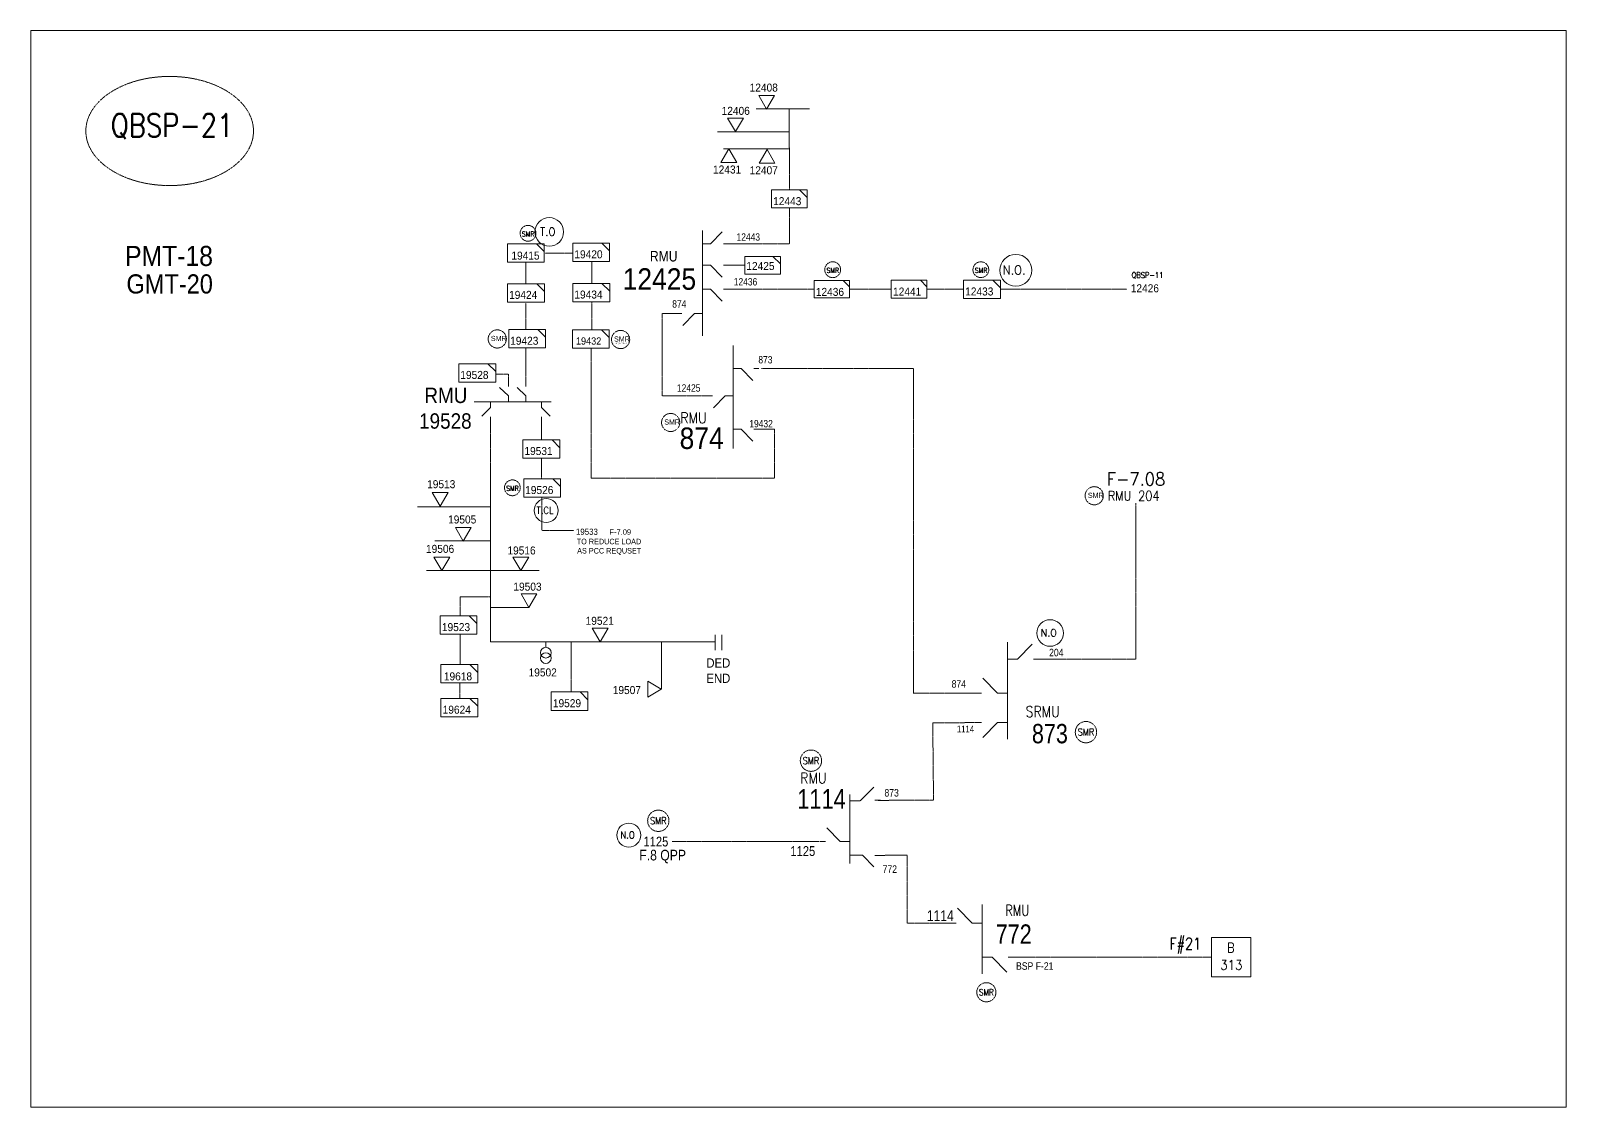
# Model space of a CAD drawing. Header units: metres. Extents: x 65984 to 144644, y -19036 to 23726.
# Drawn here: x 86739 to 88131, y -9338 to -8361 of the extents above; entities that cross this region are included whole.
import ezdxf
from ezdxf.enums import TextEntityAlignment as Align

# ---------------------------------------------------------------- set-up
doc = ezdxf.new("R2010")
doc.units = ezdxf.units.M
doc.header["$MEASUREMENT"] = 0
doc.linetypes.add('DGN Style 3', pattern=[0.013877, 0, -0.013877])
doc.layers.get('0').update_dxf_attribs({"color": 95, "lineweight": 40})
for name, color, linetype, lineweight in [('ABS NUMBER', 112, 'Continuous', 30), ('d_eos', 111, 'Continuous', 40), ('d_eos no', 121, 'Continuous', 40), ('d_oh branch', 94, 'Continuous', 40), ('d_switch', 95, 'Continuous', 40), ('d_tf', 1, 'Continuous', 40), ('d_tf no', 6, 'Continuous', 40), ('d_tf_200', 1, 'Continuous', 40), ('d_ug cable', 95, 'Continuous', 40), ('d_unit sub', 7, 'Continuous', 40), ('fedr no', 95, 'Continuous', 40), ('GRID STATION  04', 7, 'Continuous', 40), ('Level 37', 7, 'Continuous', 0), ('O H MAIN FEEDER', 4, 'Continuous', 100), ('SW N O', 114, 'Continuous', 30)]:
    doc.layers.add(name, color=color, linetype=linetype, lineweight=lineweight)
doc.styles.add('NASKHF', font='naskhf.shx', dxfattribs={"height": 8})
doc.styles.add('Style-Arial', font='arial.ttf')
doc.styles.add('Style-ENGINEERING', font='ENGINEERING.shx')
doc.styles.add('Style-msdefault', font='msdefault.shx')
doc.styles.add('Style-simplex', font='simplex.shx')
doc.styles.add('Style-STANDARD', font='STANDARD.shx')

# ---------------------------------------------------------------- blocks, each defined once
blk = doc.blocks.new('*U1295')
at = {"layer": 'd_eos', "color": 2, "linetype": 'Continuous', "lineweight": 13, "ltscale": 0.849632}
for p, q in [((0, 16.15), (0, -16.17)), ((4.65, 8.41), (11.45, 15.41)), ((0, 8.41), (4.65, 8.41)), ((12.09, 8.41), (14.92, 8.41)), ((-12.09, -7.45), (-14.92, -7.45)), ((-4.65, -7.45), (-11.44, -14.45)), ((0, -7.45), (-4.65, -7.45))]:
    blk.add_line(p, q, dxfattribs=at)
blk = doc.blocks.new('TFU_94')
at = {"layer": 'd_tf_200', "color": 1, "linetype": 'Continuous', "lineweight": 13}
blk.add_line((0, 10), (0, 0), dxfattribs=at)
for centre in [(0, 30), (0, 20)]:
    blk.add_circle(centre, 10, dxfattribs=at)
blk = doc.blocks.new('*U1014')
at = {"layer": 'd_unit sub', "color": 2, "linetype": 'Continuous', "lineweight": 13}
for p, q in [((-9.2, 4.61), (9.19, 4.61)), ((-9.2, -4.58), (-9.2, 4.61)), ((9.19, 0.73), (5.31, 4.61)), ((5.97, 4.61), (9.19, 4.61)), ((9.19, 4.61), (9.19, 1.4)), ((9.19, 4.61), (9.19, -4.58)), ((9.19, -4.58), (-9.2, -4.58))]:
    blk.add_line(p, q, dxfattribs=at)
blk = doc.blocks.new('*U1301')
at = {"layer": 'd_unit sub', "color": 1, "linetype": 'Continuous', "lineweight": 13}
for p, q in [((-9.2, 4.61), (9.19, 4.61)), ((-9.2, -4.58), (-9.2, 4.61)), ((9.19, 0.73), (5.31, 4.61)), ((5.97, 4.61), (9.19, 4.61)), ((9.19, 4.61), (9.19, 1.4)), ((9.19, 4.61), (9.19, -4.58)), ((9.19, -4.58), (-9.2, -4.58))]:
    blk.add_line(p, q, dxfattribs=at)
blk = doc.blocks.new('*U1302')
at = {"layer": 'd_unit sub', "color": 2, "linetype": 'Continuous', "lineweight": 13}
for p, q in [((-9.2, 4.61), (9.19, 4.61)), ((-9.2, -4.58), (-9.2, 4.61)), ((9.19, 0.73), (5.31, 4.61)), ((5.97, 4.61), (9.19, 4.61)), ((9.19, 4.61), (9.19, 1.4)), ((9.19, 4.61), (9.19, -4.58)), ((9.19, -4.58), (-9.2, -4.58))]:
    blk.add_line(p, q, dxfattribs=at)
blk = doc.blocks.new('TRA1_1260')
at = {"layer": 'd_tf', "color": 1, "linetype": 'Continuous', "lineweight": 13, "ltscale": 0.000725209, "flags": 128}
blk.add_lwpolyline([(10.1, -17), (0.1, 0), (-9.9, -17)], close=True, dxfattribs=at)
blk = doc.blocks.new('TRA1_1259')
at = {"layer": 'd_tf', "color": 1, "linetype": 'Continuous', "lineweight": 13, "ltscale": 0.000725209, "xscale": 1.000046566207833, "yscale": 1.000046566207833, "zscale": 1.000046566207833, "rotation": 180}
blk.add_blockref('TRA1_1260', (0, 0), dxfattribs=at)
blk = doc.blocks.new('*U3155')
at = {"layer": 'd_unit sub', "color": 1, "linetype": 'Continuous', "lineweight": 13}
for p, q in [((-9.2, 4.59), (9.19, 4.59)), ((-9.2, -4.6), (-9.2, 4.59)), ((9.19, 0.71), (5.31, 4.59)), ((5.97, 4.59), (9.19, 4.59)), ((9.19, 4.59), (9.19, 1.38)), ((9.19, 4.59), (9.19, -4.6)), ((9.19, -4.6), (-9.2, -4.6))]:
    blk.add_line(p, q, dxfattribs=at)
at = {"layer": 'd_unit sub', "color": 1, "linetype": 'Continuous', "lineweight": 13, "flags": 128}
blk.add_lwpolyline([(9.19, 0.71), (9.19, 4.59), (5.31, 4.59)], close=True, dxfattribs=at)
blk = doc.blocks.new('*U2445')
at = {"layer": 'd_unit sub', "color": 2, "linetype": 'Continuous', "lineweight": 13}
for p, q in [((-9.2, 4.59), (9.19, 4.59)), ((-9.2, -4.6), (-9.2, 4.59)), ((9.19, 0.71), (5.31, 4.59)), ((5.97, 4.59), (9.19, 4.59)), ((9.19, 4.59), (9.19, 1.38)), ((9.19, 4.59), (9.19, -4.6)), ((9.19, -4.6), (-9.2, -4.6))]:
    blk.add_line(p, q, dxfattribs=at)
at = {"layer": 'd_unit sub', "color": 2, "linetype": 'Continuous', "lineweight": 13, "flags": 128}
blk.add_lwpolyline([(9.19, 0.71), (9.19, 4.59), (5.31, 4.59)], close=True, dxfattribs=at)
blk = doc.blocks.new('TF_8')
at = {"color": 0, "linetype": 'ByBlock', "lineweight": -2}
blk.add_line((6.3, 4.95), (9.9, 1.35), dxfattribs=at)
blk.add_3dface([(-10.1, 4.95), (9.9, 4.95), (9.9, -5.05), (-10.1, -5.05)], dxfattribs=at)
blk = doc.blocks.new('*U3156')
at = {"layer": 'd_unit sub', "color": 2, "linetype": 'Continuous', "lineweight": 13, "flags": 128}
blk.add_lwpolyline([(5.07, 3.99), (7.93, 3.99), (7.93, 1.13)], close=True, dxfattribs=at)
at = {"layer": 'd_unit sub', "color": 2, "linetype": 'Continuous', "lineweight": 13, "xscale": 0.7946313405145357, "yscale": 0.7946313405145357, "zscale": 0.3856876009812424, "rotation": 359.9999999999999}
blk.add_blockref('TF_8', (0.07, 0.05), dxfattribs=at)
blk = doc.blocks.new('*U3157')
at = {"layer": 'd_unit sub', "color": 1, "linetype": 'Continuous', "lineweight": 13, "flags": 128}
blk.add_lwpolyline([(5.07, 3.99), (7.93, 3.99), (7.93, 1.13)], close=True, dxfattribs=at)
at = {"layer": 'd_unit sub', "color": 1, "linetype": 'Continuous', "lineweight": 13, "xscale": 0.7946313405145358, "yscale": 0.7946313405145358, "zscale": 0.3800732298707372, "rotation": 359.9999999999999}
blk.add_blockref('TF_8', (0.07, 0.05), dxfattribs=at)
blk = doc.blocks.new('*U3528')
at = {"layer": 'SW N O', "color": 3, "lineweight": 13}
blk.add_circle((0, 0), 16.8, dxfattribs=at)
at = {"layer": 'SW N O', "color": 3, "lineweight": 13, "style": 'Style-STANDARD'}
blk.add_text('N.O.', height=9.6, rotation=180, dxfattribs=at).set_placement((1.7, -0.2), align=Align.MIDDLE_CENTER)
blk = doc.blocks.new('*U3865')
at = {"layer": 'SW N O', "color": 3, "lineweight": 13}
blk.add_circle((0, 0), 16.8, dxfattribs=at)
at = {"layer": 'SW N O', "color": 3, "lineweight": 13, "style": 'Style-STANDARD'}
blk.add_text('N.O', height=9.6, rotation=180, dxfattribs=at).set_placement((1.7, -0.2), align=Align.MIDDLE_CENTER)
blk = doc.blocks.new('*U4127')
at = {"layer": 'SW N O', "color": 1, "lineweight": 13}
blk.add_circle((0, 0), 16.8, dxfattribs=at)
at = {"layer": 'SW N O', "color": 1, "lineweight": 13, "style": 'Style-STANDARD'}
blk.add_text('T.CL', height=9.6, rotation=180, dxfattribs=at).set_placement((1.7, -0.2), align=Align.MIDDLE_CENTER)
blk = doc.blocks.new('*U4237')
at = {"layer": 'SW N O', "color": 3, "lineweight": 13}
blk.add_circle((0, 0), 16.8, dxfattribs=at)
at = {"layer": 'SW N O', "color": 3, "lineweight": 13, "style": 'Style-STANDARD'}
blk.add_text('T.O', height=9.6, rotation=180, dxfattribs=at).set_placement((1.7, -0.2), align=Align.MIDDLE_CENTER)

msp = doc.modelspace()

# ---------------------------------------------------------------- linework, layer by layer
at = {"color": 7, "linetype": 'DGN Style 3', "lineweight": 13}
msp.add_line((87371.4, -8573.9), (87386.5, -8573.9), dxfattribs=at)
at = {"color": 1, "linetype": 'DGN Style 3', "lineweight": 13}
for p, q in [((87595.7, -8988.8), (87556.8, -8989.2)), ((87556.8, -8989.2), (87557.5, -9059.1)), ((87557.5, -9059.1), (87507.4, -9059.4)), ((87533.7, -9109), (87506.5, -9109.3)), ((87809.4, -9201.6), (87630.7, -9201.6))]:
    msp.add_line(p, q, dxfattribs=at)
at = {"color": 1, "linetype": 'DGN Style 3', "lineweight": 13, "flags": 128}
for points in [[(87595.6, -8962.1), (87539.2, -8962.3), (87539.2, -8667.6), (87401.6, -8667.6)], [(87572.5, -9170.7), (87533.6, -9170.7), (87533.6, -9109), (87533.6, -9109)]]:
    msp.add_lwpolyline(points, dxfattribs=at)
at = {"color": 194, "linetype": 'DGN Style 3', "lineweight": 13, "flags": 128}
msp.add_lwpolyline([(87652, -8931.3), (87740.9, -8931.3), (87740.9, -8789.8)], dxfattribs=at)
at = {"layer": 'd_eos', "color": 7, "linetype": 'Continuous', "lineweight": 13, "ltscale": 1.071132}
for p, q in [((87348.1, -8542.5), (87348.1, -8638.1)), ((87355.4, -8554.6), (87366, -8543.7)), ((87348.1, -8554.6), (87355.4, -8554.6)), ((87367, -8554.6), (87371.4, -8554.6)), ((87348.1, -8573.9), (87355.4, -8573.9)), ((87355.4, -8573.9), (87366, -8584.8)), ((87367, -8573.9), (87371.4, -8573.9)), ((87348.1, -8595.7), (87355.4, -8595.7)), ((87355.4, -8595.7), (87366, -8606.7)), ((87367, -8595.7), (87371.4, -8595.7)), ((87329.2, -8617.9), (87324.8, -8617.9)), ((87340.9, -8617.9), (87330.2, -8628.8)), ((87348.1, -8617.9), (87340.9, -8617.9))]:
    msp.add_line(p, q, dxfattribs=at)
at = {"layer": 'd_eos', "color": 2, "linetype": 'Continuous', "lineweight": 13, "ltscale": 1.071132}
for p, q in [((87375.8, -8646.7), (87375.8, -8740.4)), ((87375.8, -8667.7), (87383.1, -8667.7)), ((87383.1, -8667.7), (87393.7, -8678.6)), ((87394.7, -8667.7), (87399.1, -8667.7)), ((87357, -8692.4), (87352.5, -8692.4)), ((87368.6, -8692.4), (87358, -8703.4)), ((87375.8, -8692.4), (87368.6, -8692.4)), ((87375.8, -8722.7), (87383.1, -8722.7)), ((87383.1, -8722.7), (87393.7, -8733.7)), ((87394.7, -8722.7), (87399.1, -8722.7))]:
    msp.add_line(p, q, dxfattribs=at)
at = {"layer": 'd_eos', "color": 7, "linetype": 'Continuous', "lineweight": 13, "ltscale": 0.780855}
for p, q in [((87172.1, -8692.5), (87164.1, -8684.8)), ((87172.1, -8684), (87172.1, -8680.8)), ((87188, -8692.5), (87180.1, -8684.8)), ((87188, -8684), (87188, -8680.8)), ((87210.9, -8697.8), (87141.2, -8697.8)), ((87156, -8697.8), (87156, -8703.1)), ((87172.1, -8697.8), (87172.1, -8692.5)), ((87188, -8697.8), (87188, -8692.5)), ((87202.1, -8697.8), (87202.1, -8703.1)), ((87156, -8703.1), (87148, -8710.8)), ((87156, -8711.6), (87156, -8714.8)), ((87202.1, -8703.1), (87210.1, -8710.8)), ((87202.1, -8711.6), (87202.1, -8714.8))]:
    msp.add_line(p, q, dxfattribs=at)
at = {"layer": 'd_eos', "color": 2, "linetype": 'Continuous', "lineweight": 13, "ltscale": 1.243946}
for p, q in [((87624.6, -9003.9), (87624.6, -8915.8)), ((87633.7, -8931.2), (87646.9, -8917.6)), ((87624.6, -8931.2), (87633.7, -8931.2)), ((87648.2, -8931.2), (87653.7, -8931.2)), ((87615.6, -8962.1), (87602.3, -8948.5)), ((87601.1, -8962.1), (87595.6, -8962.1)), ((87624.6, -8962.1), (87615.6, -8962.1)), ((87601.1, -8988.8), (87595.6, -8988.8)), ((87615.6, -8988.8), (87602.3, -9002.4)), ((87624.6, -8988.8), (87615.6, -8988.8))]:
    msp.add_line(p, q, dxfattribs=at)
at = {"layer": 'd_eos', "color": 2, "linetype": 'Continuous', "lineweight": 13, "ltscale": 1.154156}
for p, q in [((87491.1, -9059.9), (87503.4, -9047.3)), ((87481.6, -9116.7), (87481.5, -9053.9)), ((87482.3, -9059.8), (87490.7, -9059.8)), ((87504.4, -9059.2), (87509.5, -9059.2)), ((87473, -9096.8), (87460.8, -9084.2)), ((87459.6, -9096.8), (87454.5, -9096.8)), ((87481.4, -9096.8), (87473, -9096.8))]:
    msp.add_line(p, q, dxfattribs=at)
at = {"layer": 'd_eos', "color": 2, "linetype": 'Continuous', "lineweight": 13, "ltscale": 0.934866}
for p, q in [((87493.5, -9109.2), (87481.6, -9109.1)), ((87493.5, -9109.3), (87503.5, -9119.5)), ((87504.4, -9109.3), (87508.6, -9109.3))]:
    msp.add_line(p, q, dxfattribs=at)
at = {"layer": 'd_oh branch', "color": 1, "linetype": 'Continuous', "lineweight": 13}
for p, q in [((87445, -8432.2), (87396.8, -8432.2)), ((87426.7, -8432.2), (87426.7, -8467.7)), ((87426.7, -8453.1), (87361.7, -8453.1)), ((87426.7, -8468.5), (87367, -8468.5)), ((87089.6, -8793.3), (87156, -8793.3)), ((87156, -8793.3), (87156, -8915.5)), ((87105.3, -8823.9), (87156, -8823.9)), ((87097.7, -8851), (87199.9, -8851)), ((87156, -8884.4), (87190.8, -8884.4)), ((87156, -8915.5), (87359.4, -8915.5)), ((87310.8, -8916), (87310.8, -8958.5))]:
    msp.add_line(p, q, dxfattribs=at)
at = {"layer": 'd_ug cable', "color": 1, "linetype": 'DGN Style 3', "lineweight": 13}
for p, q in [((87187.8, -8571.6), (87187.8, -8590.8)), ((87205.4, -8563), (87230.6, -8563)), ((87247.7, -8590.3), (87247.7, -8570.8)), ((87481.4, -8595.7), (87519.1, -8595.7)), ((87551.5, -8595.7), (87584.8, -8595.7)), ((87618.2, -8595.7), (87732.6, -8595.7)), ((87188, -8608.5), (87188, -8632.5)), ((87247.6, -8632.6), (87247.6, -8607.4)), ((87188, -8649.1), (87188, -8680.8)), ((87247, -8767.3), (87247, -8649.4)), ((87160.9, -8672.9), (87172.1, -8672.9)), ((87172.1, -8672.9), (87172.1, -8682)), ((87202.1, -8712.7), (87202.1, -8732.4)), ((87413.3, -8767.3), (87413.3, -8722.7)), ((87202.1, -8749.1), (87202.1, -8767.8)), ((87247, -8767.3), (87413.2, -8767.3)), ((87128.2, -8967), (87128.2, -8952.9))]:
    msp.add_line(p, q, dxfattribs=at)
at = {"layer": 'd_ug cable', "color": 160, "linetype": 'DGN Style 3', "lineweight": 13}
for p, q in [((87202.4, -8784.3), (87202.4, -8814.3)), ((87202.7, -8814.6), (87231.4, -8814.6))]:
    msp.add_line(p, q, dxfattribs=at)
at = {"layer": 'd_ug cable', "color": 2, "linetype": 'Continuous', "lineweight": 0}
for p, q in [((87359.4, -8915.5), (87359.4, -8909.1)), ((87365.7, -8915.5), (87365.7, -8909.1)), ((87359.4, -8923), (87359.4, -8915.5)), ((87365.7, -8923), (87365.7, -8915.5))]:
    msp.add_line(p, q, dxfattribs=at)
at = {"layer": 'd_ug cable', "color": 1, "linetype": 'DGN Style 3', "lineweight": 13, "flags": 128}
for points in [[(87426.8, -8467.7), (87426.8, -8505.8)], [(87426.8, -8521.9), (87426.8, -8554.6), (87371.4, -8554.6)], [(87449.5, -8595.7), (87371.4, -8595.7)], [(87324.8, -8617.9), (87311.4, -8617.9), (87311.4, -8692.4), (87352.5, -8692.4)], [(87156, -8793.3), (87156, -8714.8)], [(87413.2, -8722.7), (87399.2, -8722.7)], [(87156, -8874.8), (87128.5, -8874.8), (87128.5, -8891.6)], [(87128.5, -8909.3), (87128.5, -8936.1)], [(87229.1, -8915.5), (87229.1, -8960.6)], [(87453.8, -9096.7), (87320.7, -9096.7)]]:
    msp.add_lwpolyline(points, dxfattribs=at)
at = {"layer": 'd_ug cable', "color": 2, "linetype": 'DGN Style 3', "lineweight": 13}
for centre, radius in [((87189.9, -8545.1), 7.17), ((87466.1, -8578.1), 7.17), ((87600.4, -8578.1), 7.17), ((87162, -8640.9), 8.24), ((87273.8, -8641.4), 8.24), ((87319.2, -8716.7), 8.24), ((87175.7, -8775.9), 7.17), ((87703.2, -8783.1), 8.24), ((87695.7, -8997.5), 9.66), ((87446.4, -9023.4), 9.66), ((87308, -9077.9), 9.66), ((87605.4, -9233.4), 8.69)]:
    msp.add_circle(centre, radius, dxfattribs=at)
at = {"layer": 'fedr no', "color": 82, "linetype": 'DGN Style 3', "lineweight": 13, "true_color": 0x1dc70e}
msp.add_ellipse((86865, -8452.3), major_axis=(76, 0), ratio=0.651175, dxfattribs=at)
at = {"layer": 'GRID STATION  04', "color": 240, "linetype": 'Continuous', "lineweight": 13, "ltscale": 1.147662, "flags": 128}
msp.add_lwpolyline([(87809.4, -9183.7), (87845.2, -9183.7), (87845.2, -9219.5), (87809.4, -9219.5)], close=True, dxfattribs=at)
at = {"layer": 'O H MAIN FEEDER', "color": 140, "lineweight": 13, "ltscale": 0.498271, "flags": 128}
msp.add_lwpolyline([(86739, -8361.3), (88131.1, -8361.3), (88131.1, -9337.7), (86739, -9337.7)], close=True, dxfattribs=at)

# ---------------------------------------------------------------- block references
at = {"layer": 'd_eos', "color": 2, "linetype": 'Continuous', "lineweight": 13, "ltscale": 1.243946, "extrusion": (0, 0, -1), "xscale": 1.948717100000001, "yscale": 1.948717100000001, "zscale": 1.948717100000001, "rotation": 180}
msp.add_blockref('*U1295', (-87601.6, -9185.2), dxfattribs=at)
at = {"layer": 'd_tf', "color": 1, "linetype": 'Continuous', "lineweight": 13, "ltscale": 0.000725209, "xscale": 0.7210253270000002, "yscale": 0.7210253270000002, "zscale": 0.7210253270000002}
for p, rotation in [((87406.3, -8432.5), 359.9999999999999), ((87378.1, -8452.8), 359.9999999999999), ((87371.9, -8468.5), 180), ((87406.5, -8469.2), 180), ((87110.4, -8792.5), 359.9999999999999), ((87131.3, -8824.3), 359.9999999999999), ((87183.4, -8851), 359.9999999999999), ((87190.8, -8884.4), 359.9999999999999), ((87255.4, -8915.5), 359.9999999999999), ((87310.7, -8958.5), 89.99999999999997)]:
    msp.add_blockref('TRA1_1259', p, dxfattribs=dict(at, rotation=rotation))
at = {"layer": 'd_tf', "color": 1, "linetype": 'Continuous', "lineweight": 13, "ltscale": 0.000725209, "extrusion": (0, 0, -1), "xscale": 0.7210253270000002, "yscale": 0.7210253270000002, "zscale": 0.7210253270000002, "rotation": 1.537360071333109e-11}
msp.add_blockref('TRA1_1259', (-87111.6, -8851), dxfattribs=at)
at = {"layer": 'd_tf_200', "color": 1, "linetype": 'Continuous', "lineweight": 13, "xscale": 0.4871792750000004, "yscale": 0.4871792750000004, "zscale": 0.4871792750000004, "rotation": 179.9999999999999}
msp.add_blockref('TFU_94', (87206, -8915.7), dxfattribs=at)
at = {"layer": 'd_unit sub', "color": 1, "linetype": 'Continuous', "lineweight": 13}
for name, p, xscale, yscale, zscale in [('*U1301', (87426.8, -8513.9), 1.759780397792222, 1.759780397792222, 1.759780397792222), ('*U1301', (87402.5, -8574.2), 1.759780397792222, 1.759780397792222, 1.759780397792222), ('*U3157', (87535.3, -8595.8), 2.037122796024397, 2.037122796024397, 2.037122796024397), ('*U3155', (87188.1, -8599.1), 1.814255620100001, 1.814255620100001, 1.814255620100001), ('*U3155', (87143.9, -8671.8), 1.814255620100001, 1.814255620100001, 1.814255620100001), ('*U3155', (87202, -8740.8), 1.814255620100001, 1.814255620100001, 1.814255620100001), ('*U3155', (87126.9, -8900.3), 1.814255620100001, 1.814255620100001, 1.814255620100001), ('*U3155', (87227.5, -8969.4), 1.814255620100001, 1.814255620100001, 1.814255620100001), ('*U3155', (87127.6, -8975.3), 1.814255620100001, 1.814255620100001, 1.814255620100001)]:
    msp.add_blockref(name, p, dxfattribs=dict(at, xscale=xscale, yscale=yscale, zscale=zscale))
at = {"layer": 'd_unit sub', "color": 2, "linetype": 'Continuous', "lineweight": 13, "rotation": 359.9999999999999}
for name, p, xscale, yscale, zscale in [('*U1014', (87187.9, -8562.9), 1.814255620100001, 1.814255620100001, 1.814255620100001), ('*U2445', (87246.9, -8641), 1.799062231346712, 1.799062231346712, 1.799062231346712)]:
    msp.add_blockref(name, p, dxfattribs=dict(at, xscale=xscale, yscale=yscale, zscale=zscale))
at = {"layer": 'd_unit sub', "color": 1, "linetype": 'Continuous', "lineweight": 13, "xscale": 1.814255620100001, "yscale": 1.814255620100001, "zscale": 1.814255620100001, "rotation": 359.9999999999999}
for p in [(87247.2, -8562.3), (87247.3, -8598.9)]:
    msp.add_blockref('*U3155', p, dxfattribs=at)
at = {"layer": 'd_unit sub', "color": 2, "linetype": 'Continuous', "lineweight": 13}
for name, p, xscale, yscale, zscale in [('*U3156', (87465.4, -8595.8), 2.007468839440226, 2.007468839440226, 2.007468839440226), ('*U1302', (87601.5, -8595.8), 1.814255620100001, 1.814255620100001, 1.814255620100001), ('*U2445', (87189.1, -8640.7), 1.814255620100001, 1.814255620100001, 1.814255620100001), ('*U2445', (87202.7, -8776.1), 1.814255620100001, 1.814255620100001, 1.814255620100001), ('*U1014', (87127.6, -8944.6), 1.814255620100001, 1.814255620100001, 1.814255620100001)]:
    msp.add_blockref(name, p, dxfattribs=dict(at, xscale=xscale, yscale=yscale, zscale=zscale))
at = {"layer": 'SW N O', "color": 3, "lineweight": 13, "rotation": 180}
for name, p, xscale, yscale, zscale in [('*U4237', (87209.1, -8543.8), 0.7727581646296899, 0.7727581646296899, 0.7727581646296899), ('*U3528', (87632.1, -8578.6), 0.8586201829218781, 0.8586201829218781, 0.8586201829218781), ('*U3865', (87663.2, -8907.6), 0.718447734478247, 0.718447734478247, 0.718447734478247), ('*U3865', (87281.2, -9090.9), 0.6466029610304223, 0.6466029610304223, 0.6466029610304223)]:
    msp.add_blockref(name, p, dxfattribs=dict(at, xscale=xscale, yscale=yscale, zscale=zscale))
at = {"layer": 'SW N O', "color": 1, "lineweight": 13, "xscale": 0.6466029610304223, "yscale": 0.6466029610304223, "zscale": 0.6466029610304223, "rotation": 180}
msp.add_blockref('*U4127', (87206.4, -8796.5), dxfattribs=at)

# ---------------------------------------------------------------- texts
at = {"layer": 'ABS NUMBER', "color": 55, "lineweight": 13, "insert": (87351.6, -8930.6), "char_height": 8.338, "attachment_point": 1, "style": 'NASKHF'}
msp.add_mtext('\\fArial|b0|i0|c178178|p39;\\H1x;\\W0.88;DED\\PEND\\P', dxfattribs=at)
at = {"layer": 'd_eos no', "color": 7, "linetype": 'Continuous', "lineweight": 13, "style": 'Style-Arial', "width": 0.88}
for s, height, p in [('PMT-18', 18.22, (86824.6, -8556.5)), ('GMT-20', 17.39, (86825.8, -8582.3)), ('12425', 19.49, (87275.7, -8576.8))]:
    msp.add_text(s, height=height, dxfattribs=at).set_placement(p, align=Align.TOP_LEFT)
at = {"layer": 'd_eos no', "color": 2, "linetype": 'Continuous', "lineweight": 13, "style": 'Style-Arial', "width": 0.88}
msp.add_text('874', height=19.49, dxfattribs=at).set_placement((87327.3, -8721.2), align=Align.TOP_LEFT)
at = {"layer": 'd_eos no', "color": 7, "linetype": 'Continuous', "lineweight": 13, "ltscale": 0.890633, "style": 'Style-msdefault', "width": 0.833333}
msp.add_text('1114', height=6.3, dxfattribs=at).set_placement((87578.7, -8997.8))
at = {"layer": 'd_eos no', "color": 2, "linetype": 'Continuous', "lineweight": 13, "style": 'Style-msdefault', "width": 0.833333}
msp.add_text('873', height=17.54, dxfattribs=at).set_placement((87679.3, -9007.6), align=Align.RIGHT)
at = {"layer": 'd_eos no', "color": 2, "linetype": 'Continuous', "lineweight": 13, "ltscale": 1.216861, "style": 'Style-msdefault', "width": 0.833333}
msp.add_text('1114', height=17.71, dxfattribs=at).set_placement((87434, -9066.9))
at = {"layer": 'd_eos no', "color": 2, "linetype": 'Continuous', "lineweight": 13, "ltscale": 0.886399, "style": 'Style-msdefault', "width": 0.833333}
msp.add_text('1114', height=9.81, dxfattribs=at).set_placement((87551.5, -9168.9))
at = {"layer": 'd_eos no', "color": 2, "linetype": 'Continuous', "lineweight": 13, "style": 'Style-msdefault', "width": 0.833333}
msp.add_text('772', height=17.54, dxfattribs=at).set_placement((87613.9, -9189.4))
at = {"layer": 'd_eos no', "color": 7, "linetype": 'Continuous', "lineweight": 13, "insert": (87091.1, -8685.1), "char_height": 13.944, "attachment_point": 1, "style": 'NASKHF'}
msp.add_mtext('\\fArial|b0|i0|c178178|p39;\\H1x;\\W0.88; RMU\\P19528', dxfattribs=at)
at = {"layer": 'd_switch', "color": 7, "linetype": 'Continuous', "lineweight": 13, "style": 'Style-ENGINEERING', "width": 0.857143}
for s, p in [('12443', (87400.2, -8545.1)), ('874', (87333.4, -8605.8))]:
    msp.add_text(s, height=6.68, rotation=0.0087, dxfattribs=at).set_placement(p, align=Align.TOP_RIGHT)
msp.add_text('12436', height=6.68, dxfattribs=at).set_placement((87397.7, -8585.7), align=Align.TOP_RIGHT)
for s, p in [('873', (87398.7, -8656.4)), ('12425', (87324.9, -8682)), ('19432', (87390.5, -8714.4))]:
    msp.add_text(s, height=6.68, dxfattribs=at).set_placement(p, align=Align.TOP_LEFT)
at = {"layer": 'd_switch', "color": 55, "linetype": 'Continuous', "lineweight": 13, "style": 'Style-msdefault', "width": 0.857143}
msp.add_text('F-7.09', height=4.95, dxfattribs=at).set_placement((87283.3, -8818.5), align=Align.RIGHT)
at = {"layer": 'd_switch', "color": 2, "linetype": 'Continuous', "lineweight": 13, "ltscale": 1.246576, "insert": (87292.5, -8822.1), "char_height": 5.024, "attachment_point": 3, "style": 'NASKHF'}
msp.add_mtext('\\FENGINEERING;\\H1x;\\W0.857143;TO REDUCE LOAD\\PAS PCC REQUSET', dxfattribs=at)
at = {"layer": 'd_tf no', "color": 1, "linetype": 'Continuous', "lineweight": 13, "style": 'Style-msdefault', "width": 0.947368}
for s, p in [('12408', (87390.8, -8409.3)), ('12406', (87365.4, -8430.4)), ('12431', (87357.6, -8483.6)), ('12407', (87390.8, -8484.3)), ('12443', (87412.1, -8512.3)), ('19420', (87231.9, -8560.5)), ('12425', (87387.8, -8571.1)), ('19424', (87172.7, -8597.3)), ('19434', (87231.9, -8597)), ('12441', (87520.8, -8594.3)), ('19528', (87128.5, -8669.9)), ('19531', (87186.6, -8738.9)), ('19513', (87098.4, -8769)), ('19505', (87117.4, -8801)), ('19516', (87171.2, -8829.1)), ('19503', (87176.6, -8861.9)), ('19521', (87242.1, -8892.9)), ('19523', (87111.8, -8898.6)), ('19502', (87190.4, -8939.7)), ('19507', (87266.7, -8955.7)), ('19624', (87112.5, -8973.5)), ('19529', (87212.4, -8967.6))]:
    msp.add_text(s, height=7.26, dxfattribs=at).set_placement(p, align=Align.TOP_LEFT)
at = {"layer": 'd_tf no', "color": 2, "linetype": 'Continuous', "lineweight": 13, "style": 'Style-msdefault', "width": 0.947368}
for s, height, p in [('19415', 7.26, (87174.8, -8561.7)), ('12436', 7.26, (87450.8, -8594.6)), ('12433', 7.26, (87586.2, -8594.2)), ('12426', 7.26, (87736.3, -8591.3)), ('19423', 7.26, (87173.7, -8638.9)), ('19432', 6.53, (87233.3, -8639.5)), ('19526', 7.26, (87187.3, -8774.3)), ('19618', 7.26, (87113.6, -8943.3))]:
    msp.add_text(s, height=height, dxfattribs=at).set_placement(p, align=Align.TOP_LEFT)
at = {"layer": 'd_tf no', "color": 1, "linetype": 'Continuous', "lineweight": 40, "style": 'Style-msdefault', "width": 0.945946}
for p in [(87156.2, -8638.1), (87267.9, -8638.6), (87313.4, -8713.9), (87697.4, -8780.4)]:
    msp.add_text('SMR', height=4.68, dxfattribs=at).set_placement(p, align=Align.TOP_LEFT)
at = {"layer": 'd_tf no', "color": 7, "linetype": 'Continuous', "lineweight": 40, "style": 'Style-msdefault', "width": 0.945946}
msp.add_text('19533', height=5.65, dxfattribs=at).set_placement((87233.3, -8812.9), align=Align.TOP_LEFT)
at = {"layer": 'd_tf no', "color": 1, "linetype": 'Continuous', "lineweight": 13, "style": 'Style-msdefault', "width": 0.947368}
msp.add_text('19506', height=7.26, rotation=360, dxfattribs=at).set_placement((87097.4, -8834.9))
at = {"layer": 'd_tf no', "color": 7, "linetype": 'Continuous', "lineweight": 13, "true_color": 0xffffff, "insert": (87269.1, -8644.2), "char_height": 1.419, "width": 78.927, "attachment_point": 1, "style": 'NASKHF'}
msp.add_mtext('\\fCalibri|b0|i0|c178178|p39;20.09.2023\\P', dxfattribs=at)
at = {"layer": 'fedr no', "color": 6, "linetype": 'Continuous', "lineweight": 13, "style": 'Style-STANDARD', "width": 0.909091}
for s, height, p in [('QBSP-21', 20.89, (86867.2, -8447.1)), ('QBSP-11', 5.2, (87751.5, -8583))]:
    msp.add_text(s, height=height, dxfattribs=at).set_placement(p, align=Align.MIDDLE_CENTER)
at = {"layer": 'GRID STATION  04', "color": 240, "linetype": 'Continuous', "lineweight": 13, "style": 'Style-STANDARD', "width": 0.866667}
msp.add_text('F#21', height=10.74, dxfattribs=at).set_placement((87785.7, -9189.4), align=Align.MIDDLE_CENTER)
at = {"layer": 'GRID STATION  04', "color": 240, "linetype": 'Continuous', "lineweight": 13, "style": 'Style-STANDARD'}
for s, p in [('B', (87827, -9193)), ('313', (87827.5, -9208.7))]:
    msp.add_text(s, height=8.59, dxfattribs=at).set_placement(p, align=Align.MIDDLE_CENTER)
at = {"layer": 'Level 37', "color": 240, "linetype": 'Continuous', "lineweight": 13, "style": 'Style-simplex', "width": 0.854701}
for p in [(87190, -8545.7), (87466.2, -8578.7), (87600.6, -8578.7), (87175.8, -8776.4)]:
    msp.add_text('SMR', height=4.52, dxfattribs=at).set_placement(p, align=Align.MIDDLE_CENTER)
at = {"layer": 'Level 37', "color": 7, "linetype": 'Continuous', "lineweight": 13, "style": 'Style-msdefault'}
for s, height, width, p in [('RMU', 9.55, 0.86, (87300.4, -8561.1)), ('873', 6.82, 0.857143, (87513, -9049.1))]:
    msp.add_text(s, height=height, dxfattribs=dict(at, width=width)).set_placement(p, align=Align.TOP_LEFT)
at = {"layer": 'Level 37', "color": 2, "linetype": 'Continuous', "lineweight": 13, "ltscale": 1.211168, "style": 'Style-simplex', "width": 0.854701}
for p in [(87339.9, -8712.5), (87448.6, -9039.2)]:
    msp.add_text('RMU', height=9.75, dxfattribs=at).set_placement(p, align=Align.MIDDLE_CENTER)
at = {"layer": 'Level 37', "color": 55, "linetype": 'Continuous', "lineweight": 13, "ltscale": 0.801442, "style": 'Style-simplex', "width": 0.909091}
msp.add_text('F-7.08', height=11.92, dxfattribs=at).set_placement((87741.1, -8767.9), align=Align.MIDDLE_CENTER)
at = {"layer": 'Level 37', "color": 2, "linetype": 'Continuous', "lineweight": 13, "ltscale": 0.93852, "style": 'Style-simplex', "width": 0.854701}
msp.add_text('RMU', height=8.64, dxfattribs=at).set_placement((87726.2, -8783.2), align=Align.MIDDLE_CENTER)
at = {"layer": 'Level 37', "color": 2, "linetype": 'Continuous', "lineweight": 13, "ltscale": 0.666667, "style": 'Style-STANDARD', "width": 0.909091}
msp.add_text('204', height=9.15, dxfattribs=at).set_placement((87752.7, -8783.2), align=Align.MIDDLE_CENTER)
at = {"layer": 'Level 37', "color": 7, "linetype": 'Continuous', "lineweight": 13, "style": 'Style-msdefault', "width": 0.857143}
for s, p in [('204', (87675.3, -8921.9)), ('772', (87524.4, -9118.3))]:
    msp.add_text(s, height=6.82, dxfattribs=at).set_placement(p, align=Align.TOP_RIGHT)
msp.add_text('874', height=6.82, rotation=0.0079, dxfattribs=at).set_placement((87573.9, -8950.4), align=Align.TOP_LEFT)
at = {"layer": 'Level 37', "color": 2, "linetype": 'Continuous', "lineweight": 13, "width": 0.854701}
for s, style, p in [('SRMU', 'Style-simplex', (87656.5, -8978.9)), ('RMU', 'Style-STANDARD', (87633.4, -9159.1))]:
    msp.add_text(s, height=9.73, dxfattribs=dict(at, style=style)).set_placement(p, align=Align.MIDDLE_CENTER)
at = {"layer": 'Level 37', "color": 240, "linetype": 'Continuous', "lineweight": 13, "ltscale": 1.230094, "style": 'Style-simplex', "width": 0.854701}
for p in [(87695.7, -8997.5), (87446.4, -9023.4), (87308, -9077.9)]:
    msp.add_text('SMR', height=6.31, dxfattribs=at).set_placement(p, align=Align.MIDDLE_CENTER)
at = {"layer": 'Level 37', "color": 55, "linetype": 'Continuous', "lineweight": 13, "ltscale": 1.532311, "style": 'Style-msdefault', "width": 0.857143}
msp.add_text('F.8 QPP', height=9.63, rotation=359.9921, dxfattribs=at).set_placement((87333.1, -9104.2), align=Align.TOP_RIGHT)
at = {"layer": 'Level 37', "color": 2, "linetype": 'Continuous', "lineweight": 13, "ltscale": 1.42884, "style": 'Style-msdefault', "width": 0.857143}
msp.add_text('1125', height=8.86, rotation=359.9921, dxfattribs=at).set_placement((87317.1, -9092.3), align=Align.TOP_RIGHT)
at = {"layer": 'Level 37', "color": 7, "linetype": 'Continuous', "lineweight": 13, "ltscale": 1.42884, "style": 'Style-msdefault', "width": 0.857143}
msp.add_text('1125', height=8.86, rotation=359.9921, dxfattribs=at).set_placement((87450.3, -9100.9), align=Align.TOP_RIGHT)
at = {"layer": 'Level 37', "color": 2, "linetype": 'Continuous', "lineweight": 13, "style": 'Style-msdefault', "width": 0.857143}
msp.add_text('BSP F-21', height=6.82, dxfattribs=at).set_placement((87632.3, -9206.2), align=Align.TOP_LEFT)
at = {"layer": 'Level 37', "color": 240, "linetype": 'Continuous', "lineweight": 13, "ltscale": 1.107084, "style": 'Style-simplex', "width": 0.854701}
msp.add_text('SMR', height=5.68, dxfattribs=at).set_placement((87605.4, -9233.4), align=Align.MIDDLE_CENTER)

doc.saveas('drawing.dxf')
